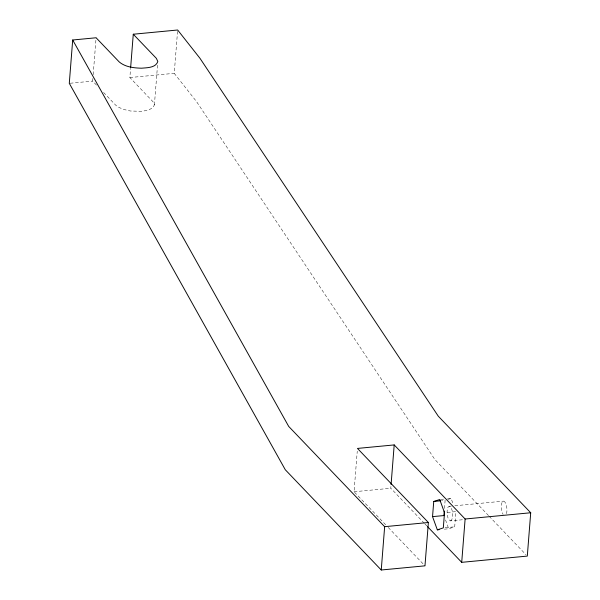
<?xml version="1.0" encoding="UTF-8"?>
<svg xmlns="http://www.w3.org/2000/svg" width="600" height="600" viewBox="0 0 600 600"><rect width="100%" height="100%" fill="white"/><g stroke="black" fill="none" stroke-linecap="round" stroke-linejoin="round"><path stroke-width="0.45" stroke-dasharray="3 2.25" d="M96.532 85.117L92.677 81.097L92.903 78.33M93.188 74.648L96.09 37.77M103.583 92.49L115.77 105.218L117.6 106.725L123.097 109.297L130.312 110.993L141.915 111.337L148.44 110.055L152.85 107.767L154.41 104.828L152.947 101.677L129.863 77.558L130.59 68.34M154.41 104.828L157.605 64.267M488.528 515.572L434.888 459.533L196.538 101.602L174.24 73.328L177.653 30M385.643 524.752L354.053 491.752L357.248 451.185M424.312 523.275L390.787 488.25L391.005 485.482M444.487 508.41L445.118 500.377L441.615 500.715M444.338 529.17L448.717 528.757L454.702 526.808L455.895 511.635L445.388 512.632M506.475 513.653L506.73 512.565A7.245 2.692 84.6 0 0 506.88 508.515L506.715 507.09A7.387 2.752 84.6 0 0 502.132 502.305L501.787 503.205A7.245 2.692 84.6 0 0 501.322 506.918L501.81 511.147L503.07 514.455M447.683 499.545L451.103 498.428L453.338 504.592M450.472 520.898L451.485 520.388L452.513 517.732A7.245 2.692 84.6 0 0 452.655 513.683L452.498 512.257A7.387 2.752 84.6 0 0 447.915 507.472L447.57 508.365A7.245 2.692 84.6 0 0 447.105 512.085C447.375 515.062 447.397 519.435 450.472 520.898L463.342 519.675M70.185 83.242L92.677 81.097M129.863 77.558L174.24 73.328M354.053 491.752L390.787 488.25M440.595 499.433L444.097 499.095M447.6 498.765L451.103 498.428M449.347 506.28L451.185 506.107M454.86 505.755L503.565 501.12M445.072 527.73L454.702 526.808M489.173 516.248L526.013 554.737M424.957 523.942L426.893 525.967M388.222 527.445L424.972 565.838M445.522 519.952L448.717 528.757"/><path stroke-width="0.9" d="M133.275 34.23L156.36 58.35L157.822 61.5C155.79 67.875 147.06 67.703 141.547 68.198C133.822 68.002 125.288 67.088 119.175 61.89L96.09 37.77L72.698 39.998L69.285 83.325L285.293 469.755L381.248 570L424.972 565.838L428.377 522.51L357.465 448.425L394.2 444.923L465.12 519.007L461.707 562.335L527.303 556.088L530.715 512.76L438.293 416.205L199.95 58.267L177.653 30L133.275 34.23L130.657 67.418M381.248 570L384.653 526.673L288.705 426.428L72.698 39.998M391.08 484.56L394.2 444.923M432.548 516.638L433.74 501.465L439.725 499.515L444.518 512.715L443.317 527.895L437.332 529.838L432.548 516.638L443.925 515.558L444.278 511.088M433.74 501.465L440.745 500.798M384.653 526.673L428.377 522.51M465.12 519.007L530.715 512.76M437.332 529.838L439.088 529.673M427.537 526.643L461.707 562.335"/></g></svg>
